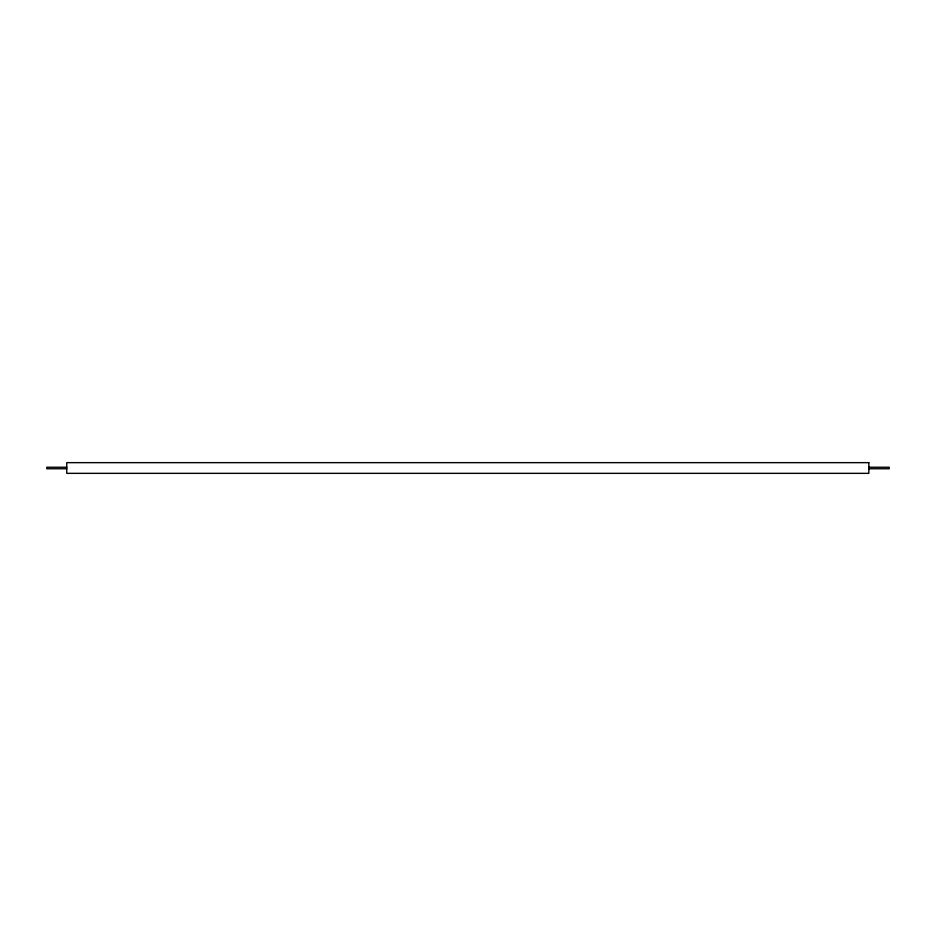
<?xml version="1.0" encoding="UTF-8"?>
<svg xmlns="http://www.w3.org/2000/svg" width="936" height="936" viewBox="0 0 936 936"><rect width="100%" height="100%" fill="white"/><g stroke="black" fill="none" stroke-linecap="round" stroke-linejoin="round"><path stroke-width="1.4" d="M66.76 467.24L46.8 467.24L46.8 468.76L66.76 468.76M868.842 467.24L889.2 467.24L889.2 468.76L868.842 468.76M868.842 462.653L66.76 462.653L66.76 473.347L868.842 473.347L868.842 462.653"/></g></svg>
